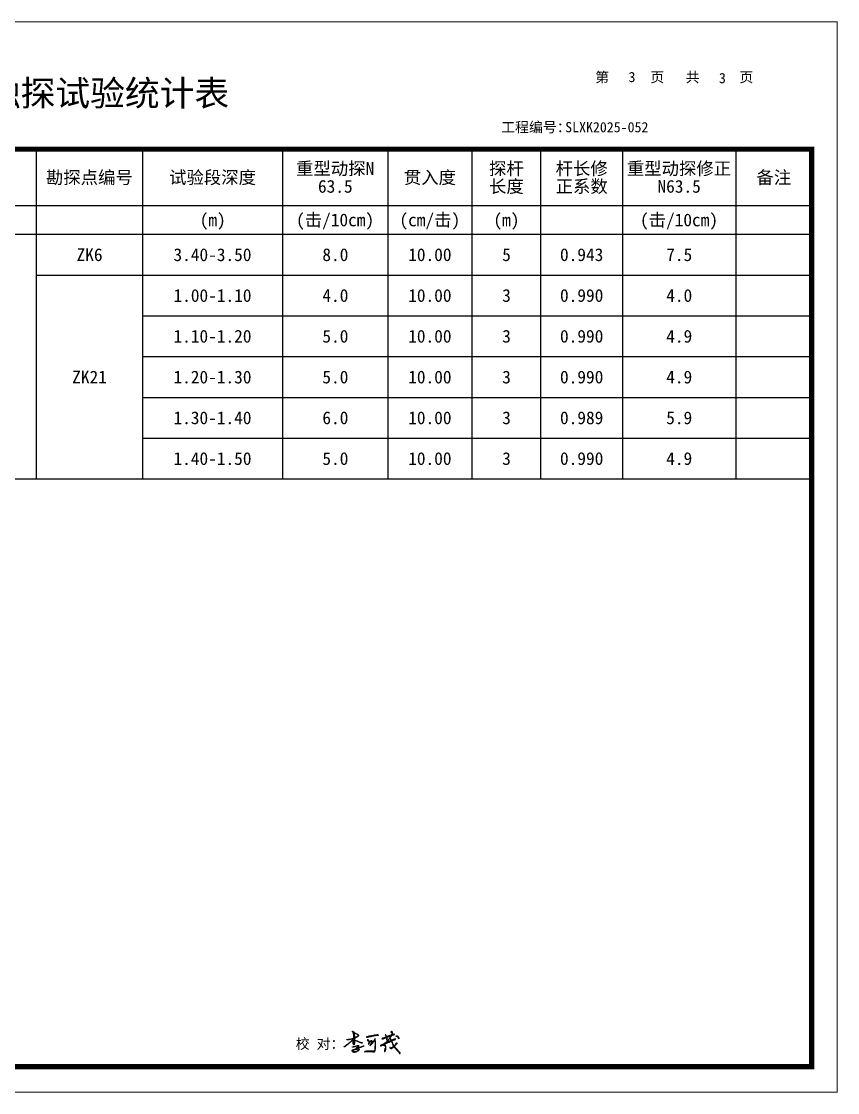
# Model space of a CAD drawing. Header units: millimetres. Extents: x 1134 to 2045, y 653 to 863.
# Drawn here: x 1884.7 to 2044.8, y 652.8 to 863 of the extents above; entities that cross this region are included whole.
import ezdxf
from ezdxf.enums import TextEntityAlignment as Align

# ---------------------------------------------------------------- set-up
doc = ezdxf.new("R2010")
doc.units = ezdxf.units.MM
doc.layers.add('不打印', color=7, linetype='Continuous', plot=False)
doc.styles.add('成果图模板', font='simfang_0.ttf')
doc.styles.add('成果表转DWG表体', font='simfang_0.ttf', dxfattribs={"height": 2.5})

# ---------------------------------------------------------------- blocks, each defined once
blk = doc.blocks.new('动探试验统计表图框模板（昇龙3）.dwg2', base_point=(5, 185))
h = blk.add_hatch(color=256)
edge = h.paths.add_edge_path()
edge.add_spline(control_points=[(201.07, 10.4), (201.04, 10.39), (201, 10.37), (200.93, 10.34), (200.87, 10.33), (200.8, 10.38), (200.8, 10.28), (200.92, 10.27), (201.08, 10.28), (201.35, 10.32), (201.62, 10.37), (201.87, 10.44), (202.05, 10.47), (202.13, 10.53), (202.21, 10.56), (202.17, 10.41), (202.22, 10.33), (202.19, 10.24), (202.22, 10.18), (202.15, 10.19), (202.09, 10.16), (202.11, 10.26), (202.11, 10.32), (202.1, 10.39), (202.01, 10.41), (201.9, 10.24), (201.69, 10.09), (201.41, 9.79), (201.02, 9.47), (200.62, 9.24), (200.39, 8.93), (200.25, 8.96), (200.21, 8.89), (200.26, 8.89), (200.31, 8.86), (200.53, 9.07), (200.85, 9.23), (201.24, 9.58), (201.51, 9.83), (201.68, 9.99), (201.77, 10.07), (201.87, 10.05), (201.94, 10.07), (202.03, 10.12), (202.06, 10.04), (202.02, 9.92), (202.03, 9.71), (202.04, 9.52), (202.1, 9.38), (202.15, 9.31), (202.22, 9.28), (202.26, 9.34), (202.26, 9.48), (202.29, 9.69), (202.27, 9.9), (202.29, 10.03), (202.27, 10.13), (202.45, 10.11), (202.65, 10.04), (202.96, 9.93), (203.25, 9.82), (203.43, 9.75), (203.55, 9.71), (203.61, 9.69), (203.64, 9.68), (203.68, 9.67), (203.62, 9.64), (203.65, 9.6), (203.71, 9.63), (203.77, 9.59), (203.81, 9.65), (203.83, 9.69), (203.81, 9.75), (203.74, 9.76), (203.53, 9.75), (203.18, 9.94), (202.77, 10.07), (202.49, 10.16), (202.38, 10.18), (202.33, 10.19), (202.3, 10.18), (202.28, 10.2), (202.3, 10.28), (202.26, 10.38), (202.29, 10.48), (202.28, 10.58), (202.4, 10.6), (202.53, 10.7), (202.74, 10.79), (202.93, 10.91), (203.05, 11.02), (203.07, 11.1), (203.09, 11.17), (203.06, 11.23), (203.01, 11.3), (202.92, 11.35), (202.79, 11.45), (202.61, 11.53), (202.42, 11.58), (202.29, 11.66), (202.19, 11.69), (202.14, 11.77), (202.11, 11.84), (202.07, 11.92), (202.01, 11.92), (201.97, 11.95), (201.93, 11.93), (201.91, 11.88), (201.96, 11.83), (202.04, 11.78), (202.12, 11.55), (202.17, 11.25), (202.21, 10.91), (202.19, 10.74), (202.21, 10.61), (202.06, 10.59), (201.94, 10.52), (201.73, 10.48), (201.55, 10.41), (201.32, 10.4), (201.22, 10.37), (201.07, 10.32), (201.08, 10.36), (201.12, 10.37), (201.08, 10.37), (201.1, 10.4), (201.08, 10.4), (201.07, 10.4)], knot_values=[0, 0, 0, 0, 0.091841, 0.141659, 0.236025, 0.264396, 0.332921, 0.388613, 0.589966, 0.843295, 1.176629, 1.425196, 1.619991, 1.700549, 1.745735, 1.830434, 1.987843, 2.07365, 2.0945, 2.154606, 2.200447, 2.265553, 2.358018, 2.408796, 2.450379, 2.601599, 2.911975, 3.286205, 3.778565, 4.436739, 4.717676, 4.78013, 4.829107, 4.86475, 4.898908, 5.001169, 5.59981, 6.109519, 6.527063, 6.720562, 6.794121, 6.873287, 7.005836, 7.058167, 7.086204, 7.230576, 7.450666, 7.675664, 7.81065, 7.896416, 7.944362, 7.994112, 8.086252, 8.368905, 8.612866, 8.711098, 8.777347, 8.864967, 9.104388, 9.542602, 9.796921, 10.024141, 10.123159, 10.180485, 10.218007, 10.229472, 10.272228, 10.300575, 10.337934, 10.428935, 10.477906, 10.517486, 10.553335, 10.658606, 10.701792, 11.19311, 11.765328, 12.007591, 12.078873, 12.121258, 12.149772, 12.164939, 12.205533, 12.357162, 12.487448, 12.517803, 12.623815, 12.759422, 13.058867, 13.287153, 13.434274, 13.506465, 13.560586, 13.620323, 13.711858, 13.810244, 13.920941, 14.203325, 14.39788, 14.519664, 14.653871, 14.682112, 14.814463, 14.875925, 14.935031, 14.981822, 15.011422, 15.056542, 15.121897, 15.207316, 15.325746, 15.828334, 16.137777, 16.337041, 16.381876, 16.48025, 16.691322, 16.853676, 17.095797, 17.291285, 17.460195, 17.548953, 17.558135, 17.584702, 17.600454, 17.621442, 17.64393, 17.64393, 17.64393, 17.64393], degree=3, periodic=0)
edge = h.paths.add_edge_path(flags=17)
edge.add_spline(control_points=[(202.1, 10.11), (202.11, 10.11), (202.14, 10.13), (202.2, 10.14), (202.22, 10.06), (202.2, 9.96), (202.2, 9.81), (202.2, 9.68), (202.19, 9.57), (202.2, 9.51), (202.2, 9.43), (202.13, 9.49), (202.13, 9.58), (202.11, 9.72), (202.1, 9.87), (202.09, 9.99), (202.1, 10.07), (202.1, 10.1), (202.1, 10.11)], knot_values=[0, 0, 0, 0, 0.048175, 0.096646, 0.133277, 0.245269, 0.410545, 0.566607, 0.662658, 0.729895, 0.780067, 0.821444, 0.928133, 1.053887, 1.246152, 1.372153, 1.432468, 1.467227, 1.467227, 1.467227, 1.467227], degree=3, periodic=0)
edge = h.paths.add_edge_path(flags=16)
edge.add_spline(control_points=[(202.03, 10.28), (202, 10.26), (201.94, 10.21), (201.87, 10.17), (201.84, 10.08), (201.97, 10.15), (202.05, 10.16), (202.06, 10.22), (202.06, 10.26), (202.05, 10.28), (202.04, 10.28), (202.03, 10.28)], knot_values=[0, 0, 0, 0, 0.122444, 0.224424, 0.241494, 0.373737, 0.435027, 0.498564, 0.535398, 0.548255, 0.563469, 0.563469, 0.563469, 0.563469], degree=3, periodic=0)
edge = h.paths.add_edge_path(flags=16)
edge.add_spline(control_points=[(202.21, 11.63), (202.27, 11.6), (202.39, 11.55), (202.58, 11.49), (202.73, 11.4), (202.88, 11.35), (202.96, 11.26), (203.03, 11.19), (203.01, 11.07), (202.87, 10.97), (202.71, 10.86), (202.53, 10.77), (202.41, 10.71), (202.35, 10.68), (202.27, 10.66), (202.32, 10.88), (202.29, 11.05), (202.25, 11.3), (202.24, 11.48), (202.2, 11.57), (202.21, 11.62), (202.21, 11.63)], knot_values=[0, 0, 0, 0, 0.210614, 0.396737, 0.56967, 0.751186, 0.835512, 0.933329, 1.036231, 1.149935, 1.42972, 1.636861, 1.745961, 1.819552, 1.844071, 1.966781, 2.218805, 2.532882, 2.668482, 2.777763, 2.807014, 2.807014, 2.807014, 2.807014], degree=3, periodic=0)
h = blk.add_hatch(color=256)
edge = h.paths.add_edge_path()
edge.add_spline(control_points=[(204.69, 10.84), (204.78, 10.87), (205.03, 10.96), (205.43, 10.97), (205.84, 11.09), (206.22, 11.15), (206.53, 11.21), (206.75, 11.22), (206.88, 11.25), (206.96, 11.23), (206.99, 11.19), (206.97, 11.14), (206.93, 11.17), (206.84, 11.2), (206.6, 11.15), (206.15, 11.1), (205.64, 10.97), (205.17, 10.87), (204.93, 10.85), (204.81, 10.81), (204.81, 10.74), (204.74, 10.79), (204.69, 10.81), (204.69, 10.83), (204.69, 10.84)], knot_values=[0, 0, 0, 0, 0.290269, 0.793501, 1.169193, 1.590262, 1.925832, 2.118423, 2.251298, 2.316807, 2.356663, 2.390092, 2.438876, 2.463965, 2.696927, 3.13659, 3.839325, 4.278123, 4.548172, 4.583694, 4.636624, 4.702134, 4.765161, 4.780271, 4.780271, 4.780271, 4.780271], degree=3, periodic=0)
edge = h.paths.add_edge_path()
edge.add_spline(control_points=[(204.85, 10.26), (204.89, 10.26), (204.97, 10.26), (205.06, 10.18), (205.14, 10.09), (205.18, 9.97), (205.21, 9.89), (205.21, 9.78), (205.31, 9.96), (205.41, 10), (205.54, 10.07), (205.66, 10.1), (205.76, 10.05), (205.8, 9.95), (205.76, 9.83), (205.72, 9.69), (205.64, 9.61), (205.56, 9.39), (205.72, 9.65), (205.83, 9.75), (205.97, 9.91), (206.08, 10.1), (206.18, 10.27), (206.27, 10.39), (206.27, 10.5), (206.33, 10.5), (206.41, 10.48), (206.32, 10.22), (206.44, 9.95), (206.4, 9.57), (206.4, 9.2), (206.4, 8.78), (206.45, 8.37), (206.34, 8.11), (206.29, 7.98), (206.12, 7.93), (205.92, 7.96), (205.64, 7.99), (205.36, 8), (205.03, 8.02), (204.7, 7.99), (204.5, 7.98), (204.18, 7.92), (204.48, 8.02), (204.66, 8.01), (204.94, 8.06), (205.22, 8.07), (205.53, 8.06), (205.81, 8.03), (206.01, 8.03), (206.14, 8.01), (206.21, 8.06), (206.26, 8.11), (206.28, 8.17), (206.3, 8.31), (206.31, 8.58), (206.32, 9.14), (206.36, 9.68), (206.31, 10.1), (206.31, 10.21), (206.28, 10.31), (206.21, 10.05), (206.07, 9.94), (205.92, 9.68), (205.71, 9.49), (205.53, 9.31), (205.42, 9.19), (205.34, 9.14), (205.28, 9.2), (205.39, 9.26), (205.45, 9.37), (205.55, 9.53), (205.63, 9.72), (205.67, 9.85), (205.74, 9.97), (205.65, 10), (205.55, 9.99), (205.43, 9.91), (205.33, 9.83), (205.24, 9.75), (205.2, 9.62), (205.16, 9.52), (205.1, 9.41), (205.01, 9.44), (205.07, 9.57), (205.13, 9.67), (205.13, 9.84), (205.1, 9.97), (205.05, 10.08), (204.99, 10.16), (204.92, 10.17), (204.87, 10.18), (204.81, 10.2), (204.83, 10.24), (204.84, 10.25), (204.85, 10.26)], knot_values=[0, 0, 0, 0, 0.122607, 0.230293, 0.349786, 0.484731, 0.596906, 0.63538, 0.741254, 0.923305, 1.050851, 1.185902, 1.27681, 1.360487, 1.482299, 1.62866, 1.780251, 1.896313, 2.072015, 2.268154, 2.488358, 2.678661, 2.939711, 3.062732, 3.149779, 3.196209, 3.222135, 3.379581, 3.779713, 4.185094, 4.447982, 4.9014, 5.467968, 5.619116, 5.744461, 5.868099, 6.110959, 6.3592, 6.703522, 6.959833, 7.347952, 7.618973, 7.776569, 7.929963, 8.198537, 8.452013, 8.738913, 9.043151, 9.386064, 9.575543, 9.663771, 9.757813, 9.805985, 9.883404, 9.949545, 10.231734, 10.689228, 11.630112, 11.857918, 11.933087, 11.980943, 12.101559, 12.389774, 12.665079, 12.952889, 13.253978, 13.401545, 13.456297, 13.503989, 13.582195, 13.705981, 13.916398, 14.135714, 14.317094, 14.39112, 14.432249, 14.54973, 14.683581, 14.845986, 14.936003, 15.053565, 15.232033, 15.305104, 15.356372, 15.443987, 15.626507, 15.755323, 15.91622, 16.036675, 16.116039, 16.188904, 16.243197, 16.289462, 16.332507, 16.349149, 16.349149, 16.349149, 16.349149], degree=3, periodic=0)
h = blk.add_hatch(color=256)
edge = h.paths.add_edge_path()
edge.add_spline(control_points=[(207.71, 10.51), (207.76, 10.53), (207.9, 10.59), (208.13, 10.69), (208.35, 10.79), (208.48, 10.83), (208.58, 10.85), (208.45, 10.98), (208.45, 11.08), (208.4, 11.18), (208.33, 11.22), (208.37, 11.3), (208.45, 11.27), (208.48, 11.15), (208.57, 11.07), (208.58, 10.85), (208.73, 10.95), (208.86, 10.98), (209.05, 11.03), (209.24, 11.12), (209.4, 11.16), (209.54, 11.22), (209.58, 11.38), (209.65, 11.53), (209.64, 11.66), (209.64, 11.76), (209.56, 11.79), (209.49, 11.78), (209.36, 11.8), (209.5, 11.88), (209.59, 11.9), (209.68, 11.85), (209.75, 11.77), (209.74, 11.66), (209.75, 11.54), (209.7, 11.44), (209.65, 11.33), (209.63, 11.27), (209.6, 11.21), (209.74, 11.29), (209.84, 11.3), (209.98, 11.36), (210.08, 11.37), (210.13, 11.42), (210.19, 11.38), (210.13, 11.3), (209.97, 11.29), (209.81, 11.19), (209.59, 11.2), (209.52, 11), (209.4, 10.85), (209.28, 10.63), (209.13, 10.46), (209, 10.22), (208.83, 10.05), (208.71, 9.9), (208.63, 9.82), (208.58, 9.77), (208.51, 9.7), (208.78, 9.82), (208.9, 9.87), (209.18, 10), (209.33, 10.08), (209.53, 10.13), (209.39, 10.27), (209.37, 10.36), (209.35, 10.48), (209.46, 10.44), (209.46, 10.32), (209.55, 10.25), (209.58, 10.13), (209.73, 10.27), (209.88, 10.31), (210.09, 10.41), (210.23, 10.45), (210.33, 10.46), (210.36, 10.4), (210.3, 10.36), (210.23, 10.33), (210.13, 10.32), (210.07, 10.23), (209.99, 10.29), (209.88, 10.23), (209.77, 10.15), (209.67, 10.13), (209.58, 10.1), (209.67, 9.99), (209.72, 9.85), (209.82, 9.63), (209.87, 9.38), (210, 9.23), (210.03, 9.1), (210.1, 9.07), (210.17, 9.15), (210.25, 9.24), (210.33, 9.39), (210.42, 9.51), (210.51, 9.61), (210.6, 9.62), (210.63, 9.67), (210.69, 9.68), (210.7, 9.6), (210.65, 9.53), (210.52, 9.5), (210.43, 9.34), (210.32, 9.17), (210.21, 9.08), (210.1, 9.01), (210.24, 8.91), (210.3, 8.72), (210.54, 8.49), (210.75, 8.27), (210.93, 8.07), (211.02, 7.92), (211.14, 7.85), (211.24, 7.78), (211.26, 7.68), (211.26, 7.6), (211.19, 7.59), (211.15, 7.62), (211.03, 7.68), (211.2, 7.63), (211.17, 7.7), (211.14, 7.75), (211.07, 7.82), (210.92, 7.91), (210.76, 8.08), (210.59, 8.29), (210.4, 8.49), (210.25, 8.7), (210.1, 8.82), (210.09, 8.93), (210.01, 8.96), (209.95, 8.82), (209.83, 8.75), (209.7, 8.63), (209.54, 8.57), (209.39, 8.6), (209.28, 8.64), (209.25, 8.71), (209.24, 8.8), (209.31, 8.72), (209.36, 8.69), (209.45, 8.63), (209.56, 8.68), (209.67, 8.75), (209.8, 8.84), (209.88, 8.94), (210.03, 9.04), (209.84, 9.19), (209.79, 9.42), (209.7, 9.69), (209.6, 9.88), (209.56, 9.99), (209.47, 10.09), (209.21, 9.85), (208.92, 9.8), (208.59, 9.66), (208.36, 9.53), (208.16, 9.45), (208.07, 9.37), (207.96, 9.35), (208.05, 9.27), (208.19, 9.33), (208.32, 9.2), (208.42, 9.07), (208.44, 8.87), (208.46, 8.66), (208.4, 8.43), (208.4, 8.21), (208.35, 8.07), (208.25, 7.93), (208.17, 8.08), (208.21, 8.24), (208.28, 8.43), (208.28, 8.57), (208.35, 8.66), (208.35, 8.45), (208.28, 8.35), (208.27, 8.21), (208.25, 8.04), (208.36, 8.26), (208.37, 8.39), (208.36, 8.59), (208.39, 8.77), (208.36, 8.95), (208.29, 9.13), (208.18, 9.21), (208.08, 9.23), (208.01, 9.24), (207.91, 9.2), (207.93, 9.31), (207.81, 9.23), (207.7, 9.18), (207.56, 9.13), (207.47, 9.07), (207.38, 9.13), (207.56, 9.28), (207.8, 9.34), (208.11, 9.51), (208.37, 9.66), (208.58, 9.86), (208.79, 10.1), (209.05, 10.41), (209.25, 10.75), (209.39, 10.94), (209.52, 11.11), (209.34, 11.1), (209.19, 10.99), (208.94, 10.91), (208.73, 10.89), (208.62, 10.77), (208.69, 10.7), (208.67, 10.52), (208.73, 10.72), (208.77, 10.59), (208.69, 10.54), (208.73, 10.42), (208.74, 10.3), (208.64, 10.25), (208.55, 10.3), (208.67, 10.41), (208.63, 10.55), (208.6, 10.67), (208.53, 10.81), (208.34, 10.65), (208.15, 10.59), (207.94, 10.52), (207.82, 10.44), (207.7, 10.42), (207.68, 10.49), (207.7, 10.51), (207.71, 10.51)], knot_values=[0, 0, 0, 0, 0.157874, 0.462052, 0.769284, 0.864138, 0.901518, 1.019454, 1.184481, 1.271726, 1.333799, 1.3926, 1.475012, 1.520565, 1.736548, 1.874428, 1.952691, 2.156997, 2.318971, 2.527364, 2.783136, 2.813007, 2.986565, 3.204086, 3.317184, 3.392995, 3.474022, 3.537895, 3.620697, 3.719934, 3.834764, 3.921778, 4.011515, 4.150766, 4.2289, 4.363474, 4.496284, 4.558679, 4.580774, 4.669602, 4.829985, 4.99196, 5.073958, 5.137911, 5.1805, 5.235065, 5.377865, 5.627075, 5.810476, 5.933381, 6.203623, 6.412404, 6.660347, 6.900043, 7.219189, 7.36543, 7.493113, 7.550637, 7.60401, 7.700069, 8.06813, 8.288358, 8.538571, 8.628093, 8.797616, 8.909012, 8.983335, 9.051796, 9.161277, 9.310034, 9.364024, 9.467827, 9.724995, 9.94681, 10.118878, 10.172998, 10.220081, 10.265223, 10.366111, 10.471871, 10.551045, 10.613486, 10.709545, 10.896099, 10.997793, 11.039019, 11.145661, 11.271856, 11.545112, 11.821163, 12.046685, 12.151607, 12.164465, 12.26282, 12.412155, 12.546342, 12.755959, 12.872776, 12.928068, 13.013619, 13.035179, 13.100236, 13.182133, 13.30258, 13.44585, 13.718578, 13.864044, 13.944615, 14.015176, 14.268472, 14.577047, 14.963716, 15.2041, 15.367282, 15.474133, 15.623966, 15.712189, 15.77995, 15.81918, 15.883791, 15.956312, 16.050849, 16.088316, 16.136088, 16.216631, 16.397667, 16.658094, 16.904087, 17.211895, 17.486966, 17.689338, 17.750728, 17.783033, 17.909595, 18.082158, 18.226559, 18.434353, 18.564887, 18.691279, 18.745812, 18.801918, 18.865071, 18.93928, 19.026607, 19.146943, 19.279965, 19.420786, 19.607564, 19.71392, 19.838722, 20.152322, 20.470551, 20.675095, 20.791002, 20.819749, 21.070365, 21.518471, 21.827631, 22.109524, 22.327699, 22.448314, 22.514245, 22.550179, 22.732611, 22.90261, 23.054815, 23.230583, 23.484129, 23.694287, 23.93506, 24.115058, 24.211329, 24.292443, 24.49462, 24.7203, 24.891031, 24.918478, 25.016188, 25.232004, 25.405884, 25.476994, 25.591651, 25.835146, 25.996828, 26.160532, 26.386178, 26.55661, 26.704087, 26.775099, 26.868809, 26.929197, 26.994253, 27.039927, 27.249015, 27.421766, 27.492538, 27.553526, 27.647071, 28.015168, 28.406214, 28.654986, 28.915055, 29.276591, 29.604714, 30.151935, 30.359326, 30.484767, 30.545755, 30.770811, 31.078999, 31.323424, 31.381337, 31.519638, 31.590095, 31.69294, 31.747658, 31.832707, 31.941983, 32.083798, 32.163622, 32.215455, 32.337898, 32.478148, 32.649771, 32.711502, 32.907397, 33.159708, 33.382576, 33.530285, 33.620803, 33.671604, 33.697626, 33.697626, 33.697626, 33.697626], degree=3, periodic=0)
edge = h.paths.add_edge_path(flags=17)
edge.add_spline(control_points=[(210.49, 10.95), (210.53, 10.95), (210.67, 10.98), (210.8, 10.78), (210.96, 10.65), (210.92, 10.45), (211.1, 10.48), (211.02, 10.76), (210.88, 10.87), (210.78, 11.02), (210.65, 11.03), (210.54, 11.06), (210.48, 11.02), (210.46, 10.98), (210.48, 10.96), (210.49, 10.95)], knot_values=[0, 0, 0, 0, 0.116994, 0.400639, 0.602686, 0.74586, 0.79161, 1.039235, 1.29427, 1.403425, 1.534457, 1.670901, 1.724416, 1.74629, 1.794116, 1.794116, 1.794116, 1.794116], degree=3, periodic=0)
h = blk.add_hatch(color=256)
edge = h.paths.add_edge_path(flags=16)
edge.add_spline(control_points=[(202.81, 8.53), (202.77, 8.51), (202.65, 8.46), (202.48, 8.42), (202.33, 8.34), (202.18, 8.32), (202.07, 8.25), (201.97, 8.22), (201.92, 8.17), (201.91, 8.09), (201.99, 8.04), (202.03, 7.97), (202.11, 7.93), (202.22, 7.88), (202.39, 7.91), (202.54, 7.96), (202.73, 8.02), (202.89, 8.11), (203.03, 8.2), (203.09, 8.29), (203.11, 8.36), (203.07, 8.44), (202.96, 8.44), (202.89, 8.51), (202.83, 8.53), (202.81, 8.53)], knot_values=[0, 0, 0, 0, 0.153696, 0.38299, 0.519164, 0.667245, 0.825177, 0.911554, 0.965943, 1.020515, 1.130753, 1.20278, 1.268369, 1.377378, 1.559829, 1.75315, 1.877556, 2.143083, 2.298428, 2.384686, 2.456172, 2.509462, 2.613377, 2.739898, 2.796916, 2.796916, 2.796916, 2.796916], degree=3, periodic=0)
edge = h.paths.add_edge_path()
edge.add_spline(control_points=[(202.06, 8.95), (202.05, 8.94), (202.01, 8.9), (201.94, 8.93), (201.88, 8.88), (201.93, 8.78), (202.15, 8.86), (202.37, 8.9), (202.63, 9), (202.83, 9.06), (202.95, 9.09), (203.05, 9.11), (203.05, 9), (202.91, 8.92), (202.83, 8.77), (202.73, 8.71), (202.69, 8.64), (202.77, 8.58), (202.61, 8.55), (202.48, 8.48), (202.23, 8.41), (202.04, 8.35), (201.91, 8.28), (201.84, 8.22), (201.79, 8.11), (201.9, 8), (202, 7.9), (202.15, 7.82), (202.34, 7.82), (202.56, 7.87), (202.79, 7.95), (202.97, 8.07), (203.11, 8.16), (203.18, 8.27), (203.21, 8.37), (203.15, 8.45), (203.07, 8.52), (202.99, 8.53), (202.9, 8.61), (203.11, 8.62), (203.21, 8.7), (203.36, 8.73), (203.5, 8.8), (203.65, 8.85), (203.79, 8.91), (203.91, 8.95), (204.01, 9.01), (204.08, 9.01), (204.17, 9.08), (204.03, 9.05), (203.97, 9.02), (203.85, 8.99), (203.75, 8.95), (203.64, 8.91), (203.51, 8.86), (203.33, 8.8), (203.17, 8.73), (203.02, 8.7), (202.95, 8.65), (202.88, 8.65), (202.86, 8.6), (202.79, 8.66), (202.89, 8.71), (202.94, 8.79), (203.03, 8.89), (203.1, 8.99), (203.16, 9.09), (203.12, 9.16), (203.04, 9.18), (202.93, 9.15), (202.78, 9.11), (202.6, 9.07), (202.45, 9.02), (202.32, 8.97), (202.2, 8.96), (202.15, 8.91), (202.06, 8.9), (202.08, 8.94), (202.09, 8.96), (202.07, 8.95), (202.06, 8.95)], knot_values=[0, 0, 0, 0, 0.060936, 0.143191, 0.187761, 0.251887, 0.402138, 0.743047, 1.007722, 1.218241, 1.362085, 1.417135, 1.446004, 1.626888, 1.858378, 1.923604, 1.990915, 2.055315, 2.117927, 2.338233, 2.609667, 2.842217, 2.945002, 3.041128, 3.121348, 3.279111, 3.426798, 3.586791, 3.758954, 4.000977, 4.249604, 4.479037, 4.639264, 4.757124, 4.850004, 4.942362, 5.029325, 5.158137, 5.187947, 5.341537, 5.480764, 5.668916, 5.755685, 5.957802, 6.12999, 6.229441, 6.344262, 6.437919, 6.489074, 6.562998, 6.685019, 6.77895, 6.893513, 7.018843, 7.128801, 7.328766, 7.556592, 7.673128, 7.76187, 7.819993, 7.85136, 7.90801, 7.965043, 8.108899, 8.218338, 8.366692, 8.47273, 8.529929, 8.584368, 8.686288, 8.873013, 9.060585, 9.236493, 9.35735, 9.456407, 9.573306, 9.610953, 9.644147, 9.652446, 9.673574, 9.673574, 9.673574, 9.673574], degree=3, periodic=0)
at = {"const_width": 1}
blk.add_lwpolyline([(5, 185), (5, 5), (292, 5), (292, 185), (5, 185), (5, 5)], dxfattribs=at)
for points in [[(201.07, 10.4), (200.99, 10.37), (200.94, 10.35), (200.85, 10.35), (200.82, 10.36), (200.82, 10.29), (200.87, 10.27), (201.07, 10.28), (201.32, 10.31), (201.65, 10.38), (201.89, 10.44), (202.08, 10.49), (202.14, 10.53), (202.19, 10.54), (202.19, 10.46), (202.2, 10.3), (202.2, 10.22), (202.21, 10.2), (202.15, 10.18), (202.11, 10.18), (202.1, 10.24), (202.1, 10.33), (202.09, 10.38), (202.05, 10.4), (201.93, 10.3), (201.71, 10.09), (201.44, 9.83), (201.06, 9.52), (200.54, 9.11), (200.31, 8.95), (200.25, 8.94), (200.23, 8.9), (200.26, 8.88), (200.29, 8.87), (200.38, 8.92), (200.87, 9.27), (201.26, 9.6), (201.57, 9.88), (201.71, 10.01), (201.77, 10.05), (201.85, 10.05), (201.98, 10.09), (202.03, 10.11), (202.04, 10.08), (202.03, 9.94), (202.03, 9.72), (202.06, 9.49), (202.11, 9.37), (202.17, 9.31), (202.21, 9.29), (202.24, 9.33), (202.26, 9.42), (202.28, 9.7), (202.28, 9.94), (202.28, 10.04), (202.29, 10.11), (202.37, 10.12), (202.6, 10.06), (203.02, 9.91), (203.26, 9.82), (203.47, 9.74), (203.56, 9.71), (203.62, 9.69), (203.65, 9.67), (203.66, 9.67), (203.64, 9.64), (203.65, 9.61), (203.69, 9.61), (203.78, 9.62), (203.81, 9.65), (203.83, 9.69), (203.82, 9.72), (203.72, 9.76), (203.68, 9.76), (203.21, 9.91), (202.67, 10.1), (202.44, 10.17), (202.37, 10.18), (202.32, 10.18), (202.3, 10.19), (202.28, 10.2), (202.28, 10.24), (202.28, 10.39), (202.28, 10.52), (202.28, 10.55), (202.38, 10.6), (202.5, 10.67), (202.76, 10.81), (202.95, 10.93), (203.05, 11.04), (203.07, 11.11), (203.08, 11.16), (203.06, 11.22), (203.01, 11.3), (202.93, 11.35), (202.84, 11.41), (202.58, 11.53), (202.4, 11.6), (202.29, 11.66), (202.17, 11.72), (202.16, 11.74), (202.1, 11.86), (202.06, 11.91), (202, 11.93), (201.96, 11.95), (201.93, 11.93), (201.92, 11.89), (201.96, 11.84), (202.02, 11.78), (202.07, 11.68), (202.18, 11.19), (202.2, 10.88), (202.2, 10.68), (202.2, 10.63), (202.11, 10.59), (201.91, 10.52), (201.76, 10.48), (201.52, 10.42), (201.33, 10.39), (201.17, 10.35), (201.08, 10.34), (201.08, 10.35), (201.1, 10.37), (201.09, 10.37), (201.09, 10.39), (201.07, 10.4)], [(202.21, 11.63), (202.4, 11.55), (202.58, 11.48), (202.73, 11.41), (202.9, 11.32), (202.96, 11.26), (203.01, 11.19), (203, 11.08), (202.92, 11), (202.68, 10.85), (202.5, 10.75), (202.4, 10.7), (202.33, 10.68), (202.31, 10.67), (202.3, 10.79), (202.29, 11.05), (202.25, 11.36), (202.23, 11.49), (202.21, 11.6), (202.21, 11.63)], [(204.69, 10.84), (204.97, 10.93), (205.46, 11), (205.83, 11.08), (206.24, 11.16), (206.58, 11.21), (206.77, 11.23), (206.9, 11.24), (206.96, 11.22), (206.98, 11.18), (206.97, 11.15), (206.93, 11.17), (206.9, 11.18), (206.67, 11.17), (206.24, 11.1), (205.55, 10.95), (205.12, 10.87), (204.85, 10.83), (204.82, 10.81), (204.8, 10.76), (204.74, 10.78), (204.69, 10.82), (204.69, 10.84)], [(207.71, 10.51), (207.85, 10.57), (208.13, 10.69), (208.42, 10.81), (208.51, 10.84), (208.54, 10.85), (208.49, 10.95), (208.43, 11.11), (208.38, 11.18), (208.34, 11.23), (208.37, 11.28), (208.45, 11.25), (208.46, 11.21), (208.56, 11.01), (208.61, 10.89), (208.69, 10.92), (208.88, 10.98), (209.03, 11.03), (209.23, 11.11), (209.47, 11.19), (209.5, 11.2), (209.58, 11.35), (209.64, 11.56), (209.64, 11.68), (209.62, 11.75), (209.55, 11.79), (209.49, 11.78), (209.41, 11.8), (209.49, 11.86), (209.6, 11.89), (209.68, 11.85), (209.73, 11.78), (209.75, 11.64), (209.74, 11.56), (209.7, 11.43), (209.64, 11.31), (209.62, 11.26), (209.61, 11.24), (209.7, 11.26), (209.85, 11.31), (210, 11.36), (210.08, 11.38), (210.14, 11.41), (210.17, 11.38), (210.15, 11.33), (210.01, 11.28), (209.78, 11.21), (209.6, 11.16), (209.54, 11.06), (209.39, 10.83), (209.28, 10.65), (209.13, 10.45), (209, 10.25), (208.8, 10.01), (208.7, 9.9), (208.61, 9.8), (208.57, 9.76), (208.54, 9.72), (208.63, 9.75), (208.97, 9.9), (209.17, 9.99), (209.4, 10.09), (209.48, 10.13), (209.4, 10.28), (209.37, 10.39), (209.37, 10.46), (209.43, 10.44), (209.48, 10.34), (209.55, 10.21), (209.58, 10.16), (209.67, 10.21), (209.9, 10.32), (210.11, 10.41), (210.27, 10.45), (210.33, 10.45), (210.35, 10.41), (210.32, 10.37), (210.23, 10.33), (210.13, 10.3), (210.06, 10.25), (210, 10.27), (209.91, 10.24), (209.75, 10.15), (209.65, 10.12), (209.61, 10.1), (209.65, 10), (209.71, 9.89), (209.81, 9.63), (209.9, 9.37), (210.01, 9.18), (210.06, 9.09), (210.07, 9.08), (210.16, 9.13), (210.25, 9.25), (210.32, 9.36), (210.44, 9.54), (210.53, 9.61), (210.59, 9.62), (210.65, 9.67), (210.68, 9.68), (210.69, 9.61), (210.65, 9.54), (210.54, 9.49), (210.45, 9.38), (210.29, 9.16), (210.18, 9.06), (210.12, 9.01), (210.17, 8.95), (210.31, 8.74), (210.52, 8.51), (210.78, 8.23), (210.94, 8.05), (211.04, 7.92), (211.13, 7.86), (211.24, 7.75), (211.26, 7.67), (211.24, 7.6), (211.2, 7.59), (211.14, 7.62), (211.08, 7.66), (211.18, 7.66), (211.17, 7.69), (211.15, 7.74), (211.09, 7.8), (210.95, 7.9), (210.76, 8.09), (210.6, 8.27), (210.4, 8.5), (210.22, 8.71), (210.1, 8.87), (210.07, 8.93), (210.04, 8.94), (209.96, 8.85), (209.83, 8.74), (209.71, 8.65), (209.52, 8.58), (209.39, 8.61), (209.27, 8.66), (209.25, 8.71), (209.25, 8.77), (209.3, 8.73), (209.36, 8.69), (209.44, 8.65), (209.55, 8.68), (209.67, 8.75), (209.78, 8.83), (209.92, 8.96), (209.99, 9.04), (209.92, 9.14), (209.78, 9.42), (209.68, 9.72), (209.59, 9.91), (209.54, 10.01), (209.52, 10.03), (209.29, 9.94), (208.87, 9.77), (208.59, 9.65), (208.34, 9.52), (208.14, 9.43), (208.04, 9.37), (207.98, 9.34), (208, 9.31), (208.18, 9.3), (208.32, 9.2), (208.41, 9.07), (208.44, 8.9), (208.45, 8.64), (208.41, 8.44), (208.39, 8.2), (208.32, 8.03), (208.25, 7.96), (208.2, 8.03), (208.21, 8.23), (208.27, 8.45), (208.32, 8.61), (208.33, 8.63), (208.35, 8.54), (208.29, 8.33), (208.26, 8.16), (208.26, 8.09), (208.32, 8.18), (208.37, 8.42), (208.37, 8.58), (208.38, 8.75), (208.35, 8.97), (208.27, 9.12), (208.15, 9.21), (208.08, 9.23), (207.99, 9.23), (207.93, 9.22), (207.92, 9.28), (207.87, 9.27), (207.69, 9.18), (207.53, 9.11), (207.46, 9.08), (207.41, 9.12), (207.47, 9.2), (207.8, 9.35), (208.15, 9.53), (208.36, 9.66), (208.55, 9.84), (208.79, 10.11), (209, 10.37), (209.3, 10.82), (209.43, 10.99), (209.48, 11.1), (209.41, 11.1), (209.21, 11.02), (208.92, 10.91), (208.69, 10.83), (208.65, 10.79), (208.67, 10.65), (208.68, 10.58), (208.74, 10.67), (208.76, 10.62), (208.71, 10.54), (208.72, 10.43), (208.7, 10.29), (208.63, 10.27), (208.58, 10.29), (208.63, 10.4), (208.63, 10.54), (208.58, 10.7), (208.55, 10.76), (208.37, 10.69), (208.13, 10.59), (207.93, 10.5), (207.8, 10.44), (207.71, 10.44), (207.69, 10.49), (207.71, 10.51)], [(210.49, 10.95), (210.61, 10.95), (210.83, 10.77), (210.93, 10.6), (210.97, 10.46), (211.01, 10.47), (211.01, 10.72), (210.86, 10.92), (210.78, 11), (210.66, 11.03), (210.52, 11.04), (210.48, 11.01), (210.47, 10.99), (210.49, 10.95)], [(202.06, 8.95), (202.01, 8.92), (201.93, 8.91), (201.9, 8.88), (201.92, 8.82), (202.07, 8.83), (202.4, 8.92), (202.65, 9), (202.85, 9.07), (202.99, 9.1), (203.05, 9.09), (203.05, 9.06), (202.94, 8.92), (202.78, 8.75), (202.73, 8.71), (202.71, 8.64), (202.74, 8.59), (202.69, 8.56), (202.48, 8.49), (202.22, 8.4), (202, 8.33), (201.91, 8.28), (201.84, 8.21), (201.81, 8.14), (201.9, 8), (202, 7.91), (202.15, 7.83), (202.32, 7.82), (202.56, 7.87), (202.79, 7.96), (202.98, 8.08), (203.11, 8.18), (203.18, 8.28), (203.19, 8.37), (203.15, 8.45), (203.08, 8.5), (202.96, 8.56), (202.94, 8.58), (203.08, 8.63), (203.21, 8.69), (203.39, 8.75), (203.47, 8.79), (203.65, 8.86), (203.81, 8.92), (203.91, 8.96), (204.01, 9), (204.1, 9.03), (204.14, 9.07), (204.07, 9.06), (203.95, 9.02), (203.86, 8.99), (203.75, 8.95), (203.64, 8.9), (203.53, 8.87), (203.34, 8.8), (203.13, 8.72), (203.02, 8.69), (202.94, 8.66), (202.88, 8.64), (202.86, 8.62), (202.81, 8.65), (202.85, 8.69), (202.95, 8.8), (203.02, 8.88), (203.11, 9), (203.14, 9.1), (203.11, 9.15), (203.06, 9.17), (202.96, 9.16), (202.78, 9.11), (202.6, 9.06), (202.43, 9.01), (202.31, 8.98), (202.22, 8.96), (202.11, 8.91), (202.07, 8.91), (202.08, 8.94), (202.08, 8.95), (202.06, 8.95)], [(202.03, 10.28), (201.94, 10.21), (201.86, 10.14), (201.86, 10.12), (201.99, 10.15), (202.04, 10.17), (202.06, 10.23), (202.06, 10.27), (202.05, 10.28), (202.03, 10.28)], [(202.81, 8.53), (202.67, 8.47), (202.45, 8.4), (202.33, 8.35), (202.19, 8.31), (202.04, 8.24), (201.96, 8.21), (201.93, 8.17), (201.92, 8.11), (201.99, 8.03), (202.04, 7.97), (202.09, 7.94), (202.2, 7.9), (202.38, 7.91), (202.56, 7.97), (202.68, 8.01), (202.92, 8.13), (203.04, 8.23), (203.09, 8.3), (203.1, 8.37), (203.08, 8.42), (202.98, 8.45), (202.87, 8.51), (202.81, 8.53)], [(202.1, 10.11), (202.14, 10.12), (202.19, 10.12), (202.21, 10.09), (202.2, 9.98), (202.2, 9.81), (202.2, 9.66), (202.2, 9.56), (202.2, 9.49), (202.19, 9.44), (202.15, 9.47), (202.13, 9.57), (202.11, 9.7), (202.1, 9.89), (202.09, 10.01), (202.1, 10.07), (202.1, 10.11)], [(204.85, 10.26), (204.97, 10.25), (205.06, 10.19), (205.13, 10.09), (205.18, 9.97), (205.21, 9.86), (205.21, 9.82), (205.28, 9.9), (205.43, 10.01), (205.54, 10.06), (205.68, 10.09), (205.75, 10.04), (205.79, 9.96), (205.76, 9.84), (205.71, 9.7), (205.63, 9.58), (205.59, 9.47), (205.7, 9.61), (205.83, 9.75), (205.97, 9.92), (206.07, 10.08), (206.21, 10.3), (206.27, 10.41), (206.29, 10.5), (206.34, 10.5), (206.37, 10.49), (206.37, 10.33), (206.4, 9.93), (206.4, 9.53), (206.4, 9.27), (206.41, 8.81), (206.39, 8.25), (206.34, 8.1), (206.28, 7.99), (206.16, 7.95), (205.92, 7.95), (205.67, 7.98), (205.33, 8), (205.07, 8.01), (204.69, 7.99), (204.42, 7.96), (204.26, 7.94), (204.4, 7.99), (204.67, 8.02), (204.92, 8.05), (205.21, 8.06), (205.51, 8.06), (205.86, 8.03), (206.05, 8.03), (206.13, 8.02), (206.22, 8.07), (206.25, 8.1), (206.28, 8.18), (206.29, 8.24), (206.31, 8.52), (206.32, 8.98), (206.33, 9.92), (206.31, 10.15), (206.31, 10.22), (206.29, 10.27), (206.23, 10.16), (206.07, 9.92), (205.91, 9.7), (205.71, 9.49), (205.5, 9.27), (205.39, 9.17), (205.34, 9.16), (205.31, 9.19), (205.36, 9.25), (205.44, 9.35), (205.54, 9.53), (205.63, 9.73), (205.7, 9.9), (205.72, 9.97), (205.68, 9.99), (205.56, 9.98), (205.44, 9.92), (205.32, 9.82), (205.26, 9.75), (205.21, 9.64), (205.14, 9.48), (205.09, 9.42), (205.04, 9.44), (205.05, 9.53), (205.12, 9.7), (205.13, 9.83), (205.09, 9.98), (205.04, 10.09), (204.98, 10.15), (204.91, 10.17), (204.86, 10.18), (204.82, 10.2), (204.84, 10.25), (204.85, 10.26)]]:
    blk.add_spline(points, degree=3)
at = {"layer": '不打印', "const_width": 0.15}
blk.add_lwpolyline([(0, 210), (0, 0), (297, 0), (297, 210), (0, 210)], dxfattribs=at)
at = {"style": '成果图模板'}
for s, p in [('第', (249.52, 198.14)), ('页', (260.35, 198.14)), ('共', (267.27, 198.14)), ('页', (277.83, 198.14)), ('工程编号：', (231.08, 188.33)), ('SLXK2025-052', (243.64, 188.33))]:
    blk.add_text(s, height=2, dxfattribs=at).set_placement(p)
for s, height, p in [('3', 2, (256.74, 198.17)), ('3', 2, (274.48, 197.96)), ('重型动力触探试验统计表', 5, (140.21, 193.5))]:
    blk.add_text(s, height=height, dxfattribs=at).set_placement(p, align=Align.CENTER)
at = {"color": 7, "style": '成果图模板'}
blk.add_text('校 对：', height=2, dxfattribs=at).set_placement((190.77, 8.5))

msp = doc.modelspace()

# ---------------------------------------------------------------- linework, layer by layer
at = {"color": 0}
for points in [[(1847.08, 837.88), (1887.63, 837.88)], [(1887.63, 826.83), (1887.63, 837.88)], [(1887.63, 837.88), (1908.48, 837.88)], [(1887.63, 826.83), (1887.63, 837.88)], [(1908.48, 826.83), (1908.48, 837.88)], [(1908.48, 837.88), (1935.97, 837.88)], [(1908.48, 826.83), (1908.48, 837.88)], [(1935.97, 826.83), (1935.97, 837.88)], [(1935.97, 837.88), (1956.58, 837.88)], [(1935.97, 826.83), (1935.97, 837.88)], [(1956.58, 826.83), (1956.58, 837.88)], [(1956.58, 837.88), (1973.08, 837.88)], [(1956.58, 826.83), (1956.58, 837.88)], [(1973.08, 826.83), (1973.08, 837.88)], [(1973.08, 837.88), (1986.59, 837.88)], [(1973.08, 826.83), (1973.08, 837.88)], [(1986.59, 826.83), (1986.59, 837.88)], [(1986.59, 837.88), (2002.63, 837.88)], [(1986.59, 826.83), (1986.59, 837.88)], [(2002.63, 826.83), (2002.63, 837.88)], [(2002.63, 837.88), (2002.63, 837.88)], [(2002.63, 826.83), (2002.63, 837.88)], [(2002.63, 826.83), (2002.63, 837.88)], [(2002.63, 837.88), (2024.85, 837.88)], [(2002.63, 826.83), (2002.63, 837.88)], [(2024.85, 826.83), (2024.85, 837.88)], [(2024.85, 837.88), (2039.74, 837.88)], [(2024.85, 826.83), (2024.85, 837.88)], [(2039.74, 826.83), (2039.74, 837.88)], [(1847.08, 826.83), (1887.63, 826.83)], [(1847.08, 826.83), (1887.63, 826.83)], [(1887.63, 826.83), (1908.48, 826.83)], [(1887.63, 821.19), (1887.63, 826.83)], [(1887.63, 826.83), (1908.48, 826.83)], [(1887.63, 821.19), (1887.63, 826.83)], [(1908.48, 826.83), (1935.97, 826.83)], [(1908.48, 821.19), (1908.48, 826.83)], [(1908.48, 826.83), (1935.97, 826.83)], [(1908.48, 821.19), (1908.48, 826.83)], [(1935.97, 826.83), (1956.58, 826.83)], [(1935.97, 821.19), (1935.97, 826.83)], [(1935.97, 826.83), (1956.58, 826.83)], [(1935.97, 821.19), (1935.97, 826.83)], [(1956.58, 826.83), (1973.08, 826.83)], [(1956.58, 821.19), (1956.58, 826.83)], [(1956.58, 826.83), (1973.08, 826.83)], [(1956.58, 821.19), (1956.58, 826.83)], [(1973.08, 826.83), (1986.59, 826.83)], [(1973.08, 821.19), (1973.08, 826.83)], [(1973.08, 826.83), (1986.59, 826.83)], [(1973.08, 821.19), (1973.08, 826.83)], [(1986.59, 826.83), (2002.63, 826.83)], [(1986.59, 821.19), (1986.59, 826.83)], [(1986.59, 826.83), (2002.63, 826.83)], [(1986.59, 821.19), (1986.59, 826.83)], [(2002.63, 826.83), (2002.63, 826.83)], [(2002.63, 826.83), (2024.85, 826.83)], [(2002.63, 821.19), (2002.63, 826.83)], [(2002.63, 826.83), (2002.63, 826.83)], [(2002.63, 821.19), (2002.63, 826.83)], [(2002.63, 821.19), (2002.63, 826.83)], [(2002.63, 826.83), (2024.85, 826.83)], [(2002.63, 821.19), (2002.63, 826.83)], [(2024.85, 826.83), (2039.74, 826.83)], [(2024.85, 821.19), (2024.85, 826.83)], [(2024.85, 826.83), (2039.74, 826.83)], [(2024.85, 821.19), (2024.85, 826.83)], [(2039.74, 821.19), (2039.74, 826.83)], [(1847.08, 821.19), (1887.63, 821.19)], [(1847.08, 821.19), (1887.63, 821.19)], [(1887.63, 821.19), (1908.48, 821.19)], [(1887.63, 773.19), (1887.63, 821.19)], [(1887.63, 821.19), (1908.48, 821.19)], [(1887.63, 813.19), (1887.63, 821.19)], [(1908.48, 821.19), (1935.97, 821.19)], [(1908.48, 813.19), (1908.48, 821.19)], [(1908.48, 821.19), (1935.97, 821.19)], [(1908.48, 813.19), (1908.48, 821.19)], [(1935.97, 821.19), (1956.58, 821.19)], [(1935.97, 813.19), (1935.97, 821.19)], [(1935.97, 821.19), (1956.58, 821.19)], [(1935.97, 813.19), (1935.97, 821.19)], [(1956.58, 821.19), (1973.08, 821.19)], [(1956.58, 813.19), (1956.58, 821.19)], [(1956.58, 821.19), (1973.08, 821.19)], [(1956.58, 813.19), (1956.58, 821.19)], [(1973.08, 821.19), (1986.59, 821.19)], [(1973.08, 813.19), (1973.08, 821.19)], [(1973.08, 821.19), (1986.59, 821.19)], [(1973.08, 813.19), (1973.08, 821.19)], [(1986.59, 821.19), (2002.63, 821.19)], [(1986.59, 813.19), (1986.59, 821.19)], [(1986.59, 821.19), (2002.63, 821.19)], [(1986.59, 813.19), (1986.59, 821.19)], [(2002.63, 821.19), (2002.63, 821.19)], [(2002.63, 821.19), (2024.85, 821.19)], [(2002.63, 813.19), (2002.63, 821.19)], [(2002.63, 821.19), (2002.63, 821.19)], [(2002.63, 813.19), (2002.63, 821.19)], [(2002.63, 813.19), (2002.63, 821.19)], [(2002.63, 821.19), (2024.85, 821.19)], [(2002.63, 813.19), (2002.63, 821.19)], [(2024.85, 821.19), (2039.74, 821.19)], [(2024.85, 813.19), (2024.85, 821.19)], [(2024.85, 821.19), (2039.74, 821.19)], [(2024.85, 813.19), (2024.85, 821.19)], [(2039.74, 813.19), (2039.74, 821.19)], [(1887.63, 813.19), (1908.48, 813.19)], [(1887.63, 813.19), (1908.48, 813.19)], [(1887.63, 773.19), (1887.63, 813.19)], [(1908.48, 813.19), (1935.97, 813.19)], [(1908.48, 773.19), (1908.48, 813.19)], [(1908.48, 813.19), (1935.97, 813.19)], [(1908.48, 805.19), (1908.48, 813.19)], [(1935.97, 813.19), (1956.58, 813.19)], [(1935.97, 805.19), (1935.97, 813.19)], [(1935.97, 813.19), (1956.58, 813.19)], [(1935.97, 805.19), (1935.97, 813.19)], [(1956.58, 813.19), (1973.08, 813.19)], [(1956.58, 805.19), (1956.58, 813.19)], [(1956.58, 813.19), (1973.08, 813.19)], [(1956.58, 805.19), (1956.58, 813.19)], [(1973.08, 813.19), (1986.59, 813.19)], [(1973.08, 805.19), (1973.08, 813.19)], [(1973.08, 813.19), (1986.59, 813.19)], [(1973.08, 805.19), (1973.08, 813.19)], [(1986.59, 813.19), (2002.63, 813.19)], [(1986.59, 805.19), (1986.59, 813.19)], [(1986.59, 813.19), (2002.63, 813.19)], [(1986.59, 805.19), (1986.59, 813.19)], [(2002.63, 813.19), (2002.63, 813.19)], [(2002.63, 813.19), (2024.85, 813.19)], [(2002.63, 805.19), (2002.63, 813.19)], [(2002.63, 813.19), (2002.63, 813.19)], [(2002.63, 805.19), (2002.63, 813.19)], [(2002.63, 805.19), (2002.63, 813.19)], [(2002.63, 813.19), (2024.85, 813.19)], [(2002.63, 805.19), (2002.63, 813.19)], [(2024.85, 813.19), (2039.74, 813.19)], [(2024.85, 805.19), (2024.85, 813.19)], [(2024.85, 813.19), (2039.74, 813.19)], [(2024.85, 805.19), (2024.85, 813.19)], [(2039.74, 805.19), (2039.74, 813.19)], [(1908.48, 805.19), (1935.97, 805.19)], [(1908.48, 805.19), (1935.97, 805.19)], [(1908.48, 797.19), (1908.48, 805.19)], [(1935.97, 805.19), (1956.58, 805.19)], [(1935.97, 797.19), (1935.97, 805.19)], [(1935.97, 805.19), (1956.58, 805.19)], [(1935.97, 797.19), (1935.97, 805.19)], [(1956.58, 805.19), (1973.08, 805.19)], [(1956.58, 797.19), (1956.58, 805.19)], [(1956.58, 805.19), (1973.08, 805.19)], [(1956.58, 797.19), (1956.58, 805.19)], [(1973.08, 805.19), (1986.59, 805.19)], [(1973.08, 797.19), (1973.08, 805.19)], [(1973.08, 805.19), (1986.59, 805.19)], [(1973.08, 797.19), (1973.08, 805.19)], [(1986.59, 805.19), (2002.63, 805.19)], [(1986.59, 797.19), (1986.59, 805.19)], [(1986.59, 805.19), (2002.63, 805.19)], [(1986.59, 797.19), (1986.59, 805.19)], [(2002.63, 805.19), (2002.63, 805.19)], [(2002.63, 805.19), (2024.85, 805.19)], [(2002.63, 797.19), (2002.63, 805.19)], [(2002.63, 805.19), (2002.63, 805.19)], [(2002.63, 797.19), (2002.63, 805.19)], [(2002.63, 797.19), (2002.63, 805.19)], [(2002.63, 805.19), (2024.85, 805.19)], [(2002.63, 797.19), (2002.63, 805.19)], [(2024.85, 805.19), (2039.74, 805.19)], [(2024.85, 797.19), (2024.85, 805.19)], [(2024.85, 805.19), (2039.74, 805.19)], [(2024.85, 797.19), (2024.85, 805.19)], [(2039.74, 797.19), (2039.74, 805.19)], [(1908.48, 797.19), (1935.97, 797.19)], [(1908.48, 797.19), (1935.97, 797.19)], [(1908.48, 789.19), (1908.48, 797.19)], [(1935.97, 797.19), (1956.58, 797.19)], [(1935.97, 789.19), (1935.97, 797.19)], [(1935.97, 797.19), (1956.58, 797.19)], [(1935.97, 789.19), (1935.97, 797.19)], [(1956.58, 797.19), (1973.08, 797.19)], [(1956.58, 789.19), (1956.58, 797.19)], [(1956.58, 797.19), (1973.08, 797.19)], [(1956.58, 789.19), (1956.58, 797.19)], [(1973.08, 797.19), (1986.59, 797.19)], [(1973.08, 789.19), (1973.08, 797.19)], [(1973.08, 797.19), (1986.59, 797.19)], [(1973.08, 789.19), (1973.08, 797.19)], [(1986.59, 797.19), (2002.63, 797.19)], [(1986.59, 789.19), (1986.59, 797.19)], [(1986.59, 797.19), (2002.63, 797.19)], [(1986.59, 789.19), (1986.59, 797.19)], [(2002.63, 797.19), (2002.63, 797.19)], [(2002.63, 797.19), (2024.85, 797.19)], [(2002.63, 789.19), (2002.63, 797.19)], [(2002.63, 797.19), (2002.63, 797.19)], [(2002.63, 789.19), (2002.63, 797.19)], [(2002.63, 789.19), (2002.63, 797.19)], [(2002.63, 797.19), (2024.85, 797.19)], [(2002.63, 789.19), (2002.63, 797.19)], [(2024.85, 797.19), (2039.74, 797.19)], [(2024.85, 789.19), (2024.85, 797.19)], [(2024.85, 797.19), (2039.74, 797.19)], [(2024.85, 789.19), (2024.85, 797.19)], [(2039.74, 789.19), (2039.74, 797.19)], [(1908.48, 789.19), (1935.97, 789.19)], [(1908.48, 789.19), (1935.97, 789.19)], [(1908.48, 781.19), (1908.48, 789.19)], [(1935.97, 789.19), (1956.58, 789.19)], [(1935.97, 781.19), (1935.97, 789.19)], [(1935.97, 789.19), (1956.58, 789.19)], [(1935.97, 781.19), (1935.97, 789.19)], [(1956.58, 789.19), (1973.08, 789.19)], [(1956.58, 781.19), (1956.58, 789.19)], [(1956.58, 789.19), (1973.08, 789.19)], [(1956.58, 781.19), (1956.58, 789.19)], [(1973.08, 789.19), (1986.59, 789.19)], [(1973.08, 781.19), (1973.08, 789.19)], [(1973.08, 789.19), (1986.59, 789.19)], [(1973.08, 781.19), (1973.08, 789.19)], [(1986.59, 789.19), (2002.63, 789.19)], [(1986.59, 781.19), (1986.59, 789.19)], [(1986.59, 789.19), (2002.63, 789.19)], [(1986.59, 781.19), (1986.59, 789.19)], [(2002.63, 789.19), (2002.63, 789.19)], [(2002.63, 789.19), (2024.85, 789.19)], [(2002.63, 781.19), (2002.63, 789.19)], [(2002.63, 789.19), (2002.63, 789.19)], [(2002.63, 781.19), (2002.63, 789.19)], [(2002.63, 781.19), (2002.63, 789.19)], [(2002.63, 789.19), (2024.85, 789.19)], [(2002.63, 781.19), (2002.63, 789.19)], [(2024.85, 789.19), (2039.74, 789.19)], [(2024.85, 781.19), (2024.85, 789.19)], [(2024.85, 789.19), (2039.74, 789.19)], [(2024.85, 781.19), (2024.85, 789.19)], [(2039.74, 781.19), (2039.74, 789.19)], [(1908.48, 781.19), (1935.97, 781.19)], [(1908.48, 781.19), (1935.97, 781.19)], [(1908.48, 773.19), (1908.48, 781.19)], [(1935.97, 781.19), (1956.58, 781.19)], [(1935.97, 773.19), (1935.97, 781.19)], [(1935.97, 781.19), (1956.58, 781.19)], [(1935.97, 773.19), (1935.97, 781.19)], [(1956.58, 781.19), (1973.08, 781.19)], [(1956.58, 773.19), (1956.58, 781.19)], [(1956.58, 781.19), (1973.08, 781.19)], [(1956.58, 773.19), (1956.58, 781.19)], [(1973.08, 781.19), (1986.59, 781.19)], [(1973.08, 773.19), (1973.08, 781.19)], [(1973.08, 781.19), (1986.59, 781.19)], [(1973.08, 773.19), (1973.08, 781.19)], [(1986.59, 781.19), (2002.63, 781.19)], [(1986.59, 773.19), (1986.59, 781.19)], [(1986.59, 781.19), (2002.63, 781.19)], [(1986.59, 773.19), (1986.59, 781.19)], [(2002.63, 781.19), (2002.63, 781.19)], [(2002.63, 781.19), (2024.85, 781.19)], [(2002.63, 773.19), (2002.63, 781.19)], [(2002.63, 781.19), (2002.63, 781.19)], [(2002.63, 773.19), (2002.63, 781.19)], [(2002.63, 773.19), (2002.63, 781.19)], [(2002.63, 781.19), (2024.85, 781.19)], [(2002.63, 773.19), (2002.63, 781.19)], [(2024.85, 781.19), (2039.74, 781.19)], [(2024.85, 773.19), (2024.85, 781.19)], [(2024.85, 781.19), (2039.74, 781.19)], [(2024.85, 773.19), (2024.85, 781.19)], [(2039.74, 773.19), (2039.74, 781.19)], [(1847.08, 773.19), (1887.63, 773.19)], [(1887.63, 773.19), (1908.48, 773.19)], [(1908.48, 773.19), (1935.97, 773.19)], [(1935.97, 773.19), (1956.58, 773.19)], [(1956.58, 773.19), (1973.08, 773.19)], [(1973.08, 773.19), (1986.59, 773.19)], [(1986.59, 773.19), (2002.63, 773.19)], [(2002.63, 773.19), (2002.63, 773.19)], [(2002.63, 773.19), (2024.85, 773.19)], [(2024.85, 773.19), (2039.74, 773.19)]]:
    msp.add_lwpolyline(points, dxfattribs=at)

# ---------------------------------------------------------------- block references
msp.add_blockref('动探试验统计表图框模板（昇龙3）.dwg2', (1752.7, 837.88))

# ---------------------------------------------------------------- texts
at = {"color": 0, "style": '成果表转DWG表体'}
for s, p in [('重型动探N', (1938.54, 832.85)), ('探杆', (1976.4, 832.85)), ('杆长修', (1989.46, 832.85)), ('重型动探修正', (2003.43, 832.85)), ('勘探点编号', (1889.46, 831.1)), ('试验段深度', (1913.63, 831.1)), ('贯入度', (1959.68, 831.1)), ('长度', (1976.4, 829.35)), ('正系数', (1989.46, 829.35)), ('备注', (2028.86, 831.1)), ('63.5', (1942.84, 829.35)), ('N63.5', (2009.44, 829.35)), ('(m)', (1919.64, 822.76)), ('(击/10cm)', (1938.54, 822.76)), ('(cm/击)', (1958.82, 822.76)), ('(m)', (1977.26, 822.76)), ('(击/10cm)', (2006.01, 822.76)), ('ZK6', (1895.48, 815.94)), ('3.40-3.50', (1914.49, 815.94)), ('8.0', (1943.7, 815.94)), ('10.00', (1960.54, 815.94)), ('5', (1978.98, 815.94)), ('0.943', (1990.32, 815.94)), ('7.5', (2011.16, 815.94)), ('1.00-1.10', (1914.49, 807.94)), ('4.0', (1943.7, 807.94)), ('10.00', (1960.54, 807.94)), ('3', (1978.98, 807.94)), ('0.990', (1990.32, 807.94)), ('4.0', (2011.16, 807.94)), ('1.10-1.20', (1914.49, 799.94)), ('5.0', (1943.7, 799.94)), ('10.00', (1960.54, 799.94)), ('3', (1978.98, 799.94)), ('0.990', (1990.32, 799.94)), ('4.9', (2011.16, 799.94)), ('ZK21', (1894.62, 791.94)), ('1.20-1.30', (1914.49, 791.94)), ('5.0', (1943.7, 791.94)), ('10.00', (1960.54, 791.94)), ('3', (1978.98, 791.94)), ('0.990', (1990.32, 791.94)), ('4.9', (2011.16, 791.94)), ('1.30-1.40', (1914.49, 783.94)), ('6.0', (1943.7, 783.94)), ('10.00', (1960.54, 783.94)), ('3', (1978.98, 783.94)), ('0.989', (1990.32, 783.94)), ('5.9', (2011.16, 783.94)), ('1.40-1.50', (1914.49, 775.94)), ('5.0', (1943.7, 775.94)), ('10.00', (1960.54, 775.94)), ('3', (1978.98, 775.94)), ('0.990', (1990.32, 775.94)), ('4.9', (2011.16, 775.94))]:
    msp.add_text(s, height=2.5, dxfattribs=at).set_placement(p)

doc.saveas('drawing.dxf')
